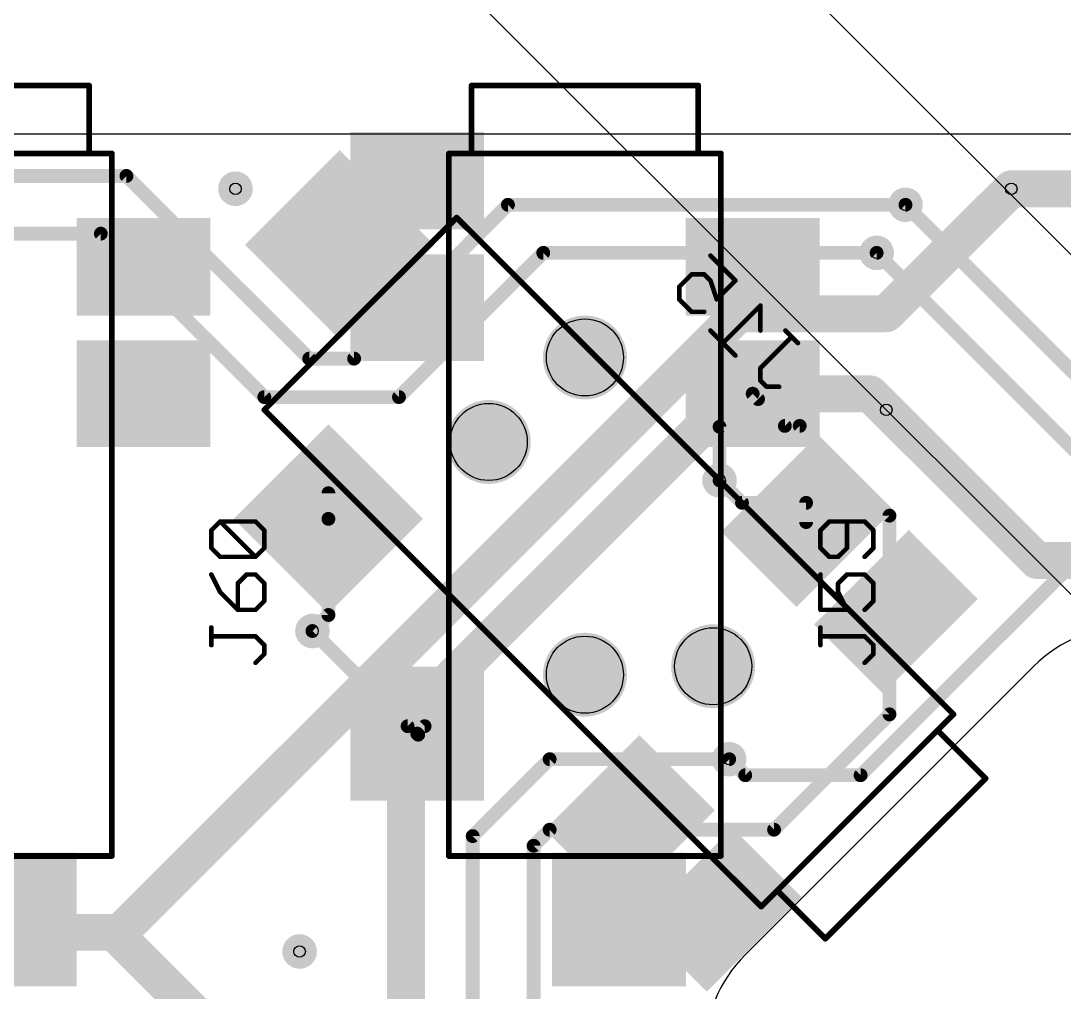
# Model space of a CAD drawing. Extents: x -76 to 580, y -41 to 95.
# Drawn here: x 367.98 to 390.99, y 15.44 to 36.87 of the extents above; entities that cross this region are included whole.
import ezdxf

# ---------------------------------------------------------------- set-up
doc = ezdxf.new("R2010")
doc.units = 0
for name, color, linetype in [('1', 22, 'CONTINUOUS'), ('16', 175, 'CONTINUOUS'), ('18', 82, 'CONTINUOUS'), ('20', 7, 'CONTINUOUS'), ('23', 7, 'CONTINUOUS'), ('24', 7, 'CONTINUOUS'), ('25', 253, 'CONTINUOUS'), ('26', 253, 'CONTINUOUS'), ('29', 253, 'CONTINUOUS'), ('30', 253, 'CONTINUOUS'), ('31', 253, 'CONTINUOUS'), ('32', 253, 'CONTINUOUS'), ('44', 253, 'CONTINUOUS'), ('51', 53, 'CONTINUOUS'), ('52', 253, 'CONTINUOUS'), ('57', 253, 'CONTINUOUS')]:
    doc.layers.add(name, color=color, linetype=linetype)

# ---------------------------------------------------------------- blocks, each defined once
blk = doc.blocks.new('RECT')
blk.add_solid([(-0.5, -0.5), (0.5, -0.5), (-0.5, 0.5), (0.5, 0.5)])
blk = doc.blocks.new('ROUNDV')
at = {"const_width": 0.5}
blk.add_lwpolyline([(0, -0.25, 1), (0, 0.25, 1), (0, -0.25)], format="xyb", dxfattribs=at)

msp = doc.modelspace()

# ---------------------------------------------------------------- linework, layer by layer
at = {"layer": '1'}
for points, const_width in [([(394.7777, 33.1633), (389.828, 33.1633)], 0.8128), ([(392.7978, 27.5065), (387.4945, 32.8098)], 0.3048), ([(392.0907, 26.5165), (386.8581, 31.7491)], 0.3048), ([(383.3933, 27.911), (384.1234, 28.6411)], 0.3048), ([(384.8339, 27.9307), (384.1234, 28.6411)], 0.3048), ([(384.2418, 28.5227), (384.1234, 28.6411)], 0.3048), ([(390.3937, 24.9609), (387.0703, 28.2843)], 0.8128), ([(385.1611, 27.9307), (384.8339, 27.9307)], 0.3048), ([(387.141, 25.9508), (385.1611, 27.9307)], 0.3048), ([(383.3933, 26.7286), (383.3933, 27.911)], 0.3048), ([(387.141, 21.5668), (387.141, 25.9508)], 0.3048), ([(392.7978, 24.9609), (390.3937, 24.9609)], 0.8128), ([(376.5127, 21.3056), (374.413, 23.4052)], 0.3048), ([(384.5954, 19.0212), (387.141, 21.5668)], 0.3048), ([(376.8879, 21.3056), (376.5127, 21.3056)], 0.3048), ([(376.7234, 21.1411), (376.8879, 21.3056)], 0.3048), ([(376.7465, 21.1181), (376.7234, 21.1411)], 0.3048), ([(376.7465, 13.8593), (376.7465, 21.1181)], 0.3048), ([(379.6456, 20.5768), (377.9486, 18.8798)], 0.3048), ([(383.6054, 20.5768), (379.6456, 20.5768)], 0.3048), ([(379.2921, 18.6676), (379.6456, 19.0212)], 0.3048), ([(379.6456, 19.0212), (384.5954, 19.0212)], 0.3048), ([(377.9486, 18.8798), (377.9486, 14.4957)], 0.3048), ([(379.2921, 15.2735), (379.2921, 18.6676)], 0.3048)]:
    msp.add_lwpolyline(points, dxfattribs=dict(at, const_width=const_width))
for points, const_width in [([(389.828, 33.3665, 1), (389.828, 32.9601)], 0.4064), ([(387.5484, 32.8636, 1), (387.4406, 32.7559)], 0.1524), ([(386.912, 31.803, 1), (386.8042, 31.6952)], 0.1524), ([(384.1773, 28.695, 1), (384.0696, 28.5872)], 0.1524), ([(384.1773, 28.695, 1), (384.0696, 28.5872)], 0.1524), ([(384.1773, 28.5872, 1), (384.0696, 28.695)], 0.1524), ([(384.1879, 28.4689, 1), (384.2957, 28.5766)], 0.1524), ([(387.2139, 28.428, 1), (386.9266, 28.1406)], 0.4064), ([(384.8339, 28.0069, 1), (384.8339, 27.8545)], 0.1524), ([(385.2149, 27.9846, 1), (385.1072, 27.8768)], 0.1524), ([(385.1611, 27.8545, 1), (385.1611, 28.0069)], 0.1524), ([(383.4695, 27.911, 1), (383.3171, 27.911)], 0.1524), ([(383.3394, 27.9649, 1), (383.4472, 27.8571)], 0.1524), ([(384.78, 27.8768, 1), (384.8877, 27.9846)], 0.1524), ([(383.3171, 26.7286, 1), (383.4695, 26.7286)], 0.1524), ([(387.2172, 25.9508, 1), (387.0648, 25.9508)], 0.1524), ([(387.0871, 25.8969, 1), (387.1948, 26.0047)], 0.1524), ([(390.3937, 25.1641, 1), (390.3937, 24.7577)], 0.4064), ([(390.25, 24.8172, 1), (390.5373, 25.1046)], 0.4064), ([(374.4669, 23.4591, 1), (374.3592, 23.3514)], 0.1524), ([(387.0648, 21.5668, 1), (387.2172, 21.5668)], 0.1524), ([(387.1948, 21.5129, 1), (387.0871, 21.6206)], 0.1524), ([(376.5127, 21.3818, 1), (376.5127, 21.2294)], 0.1524), ([(376.4588, 21.2517, 1), (376.5666, 21.3595)], 0.1524), ([(376.9418, 21.2517, 1), (376.834, 21.3595)], 0.1524), ([(376.8879, 21.2294, 1), (376.8879, 21.3818)], 0.1524), ([(376.7773, 21.195, 1), (376.6696, 21.0872)], 0.1524), ([(376.6696, 21.195, 1), (376.7773, 21.0872)], 0.1524), ([(376.8227, 21.1181, 1), (376.6703, 21.1181)], 0.1524), ([(376.6926, 21.0642, 1), (376.8004, 21.172)], 0.1524), ([(379.6456, 20.653, 1), (379.6456, 20.5006)], 0.1524), ([(379.6995, 20.5229, 1), (379.5917, 20.6307)], 0.1524), ([(383.6054, 20.5006, 1), (383.6054, 20.653)], 0.1524), ([(379.6456, 19.0974, 1), (379.6456, 18.945)], 0.1524), ([(379.6995, 18.9673, 1), (379.5917, 19.0751)], 0.1524), ([(384.5415, 19.0751, 1), (384.6493, 18.9673)], 0.1524), ([(384.5954, 18.945, 1), (384.5954, 19.0974)], 0.1524), ([(378.0248, 18.8798, 1), (377.8724, 18.8798)], 0.1524), ([(377.8947, 18.9336, 1), (378.0025, 18.8259)], 0.1524), ([(379.3683, 18.6676, 1), (379.2159, 18.6676)], 0.1524), ([(379.2382, 18.7215, 1), (379.346, 18.6137)], 0.1524)]:
    msp.add_lwpolyline(points, format="xyb", dxfattribs=dict(at, const_width=const_width))
at = {"layer": '16'}
for points, const_width in [([(370.3118, 33.4462), (315.5818, 33.4462)], 0.3048), ([(374.3423, 29.4156), (370.3118, 33.4462)], 0.3048), ([(389.828, 33.1633), (387.0703, 30.4056)], 0.8128), ([(378.7264, 32.8098), (375.3323, 29.4156)], 0.3048), ([(387.4945, 32.8098), (378.7264, 32.8098)], 0.3048), ([(369.7461, 32.1734), (340.1891, 32.1734)], 0.3048), ([(373.3524, 28.5671), (369.7461, 32.1734)], 0.3048), ([(379.5042, 31.7491), (376.3222, 28.5671)], 0.3048), ([(386.8581, 31.7491), (379.5042, 31.7491)], 0.3048), ([(383.8176, 30.4056), (370.1704, 16.7584)], 0.8128), ([(387.0703, 30.4056), (383.8176, 30.4056)], 0.8128), ([(375.3323, 29.4156), (374.3423, 29.4156)], 0.3048), ([(383.7468, 28.6378), (376.4637, 21.3546)], 0.8128), ([(386.7167, 28.6378), (383.7468, 28.6378)], 0.8128), ([(387.0703, 28.2843), (386.7167, 28.6378)], 0.8128), ([(376.3222, 28.5671), (373.3524, 28.5671)], 0.3048), ([(394.707, 28.4257), (386.5046, 20.2233)], 0.3048), ([(383.8883, 26.2337), (383.3933, 26.7286)], 0.3048), ([(374.7666, 25.8801), (374.7666, 26.4458)], 0.3048), ([(385.3025, 26.2337), (383.8883, 26.2337)], 0.3048), ([(385.3025, 25.8094), (385.3025, 26.2337)], 0.3048), ([(374.7666, 23.7588), (374.7666, 25.8801)], 0.3048), ([(374.413, 23.4052), (374.7666, 23.7588)], 0.3048), ([(376.4637, 21.3546), (376.4637, 10.1116)], 0.8128), ([(383.959, 20.2233), (383.6054, 20.5768)], 0.3048), ([(386.5046, 20.2233), (383.959, 20.2233)], 0.3048), ([(370.1704, 16.7584), (366.2106, 16.7584)], 0.8128), ([(370.1704, 16.7584), (370.1704, 16.617)], 0.8128), ([(375.1909, 11.5966), (370.1704, 16.617)], 0.8128)]:
    msp.add_lwpolyline(points, dxfattribs=dict(at, const_width=const_width))
for points, const_width in [([(370.3657, 33.5, 1), (370.2579, 33.3923)], 0.1524), ([(370.3118, 33.37, 1), (370.3118, 33.5224)], 0.1524), ([(389.9716, 33.0196, 1), (389.6843, 33.307)], 0.4064), ([(378.7264, 32.886, 1), (378.7264, 32.7336)], 0.1524), ([(378.7803, 32.7559, 1), (378.6725, 32.8636)], 0.1524), ([(387.4945, 32.7336, 1), (387.4945, 32.886)], 0.1524), ([(369.8, 32.2272, 1), (369.6923, 32.1195)], 0.1524), ([(369.7461, 32.0972, 1), (369.7461, 32.2496)], 0.1524), ([(379.5042, 31.8253, 1), (379.5042, 31.6729)], 0.1524), ([(379.5581, 31.6952, 1), (379.4503, 31.803)], 0.1524), ([(386.8581, 31.6729, 1), (386.8581, 31.8253)], 0.1524), ([(383.8176, 30.6088, 1), (383.8176, 30.2024)], 0.4064), ([(383.9612, 30.2619, 1), (383.6739, 30.5493)], 0.4064), ([(386.9266, 30.5493, 1), (387.2139, 30.2619)], 0.4064), ([(387.0703, 30.2024, 1), (387.0703, 30.6088)], 0.4064), ([(374.3423, 29.4918, 1), (374.3423, 29.3394)], 0.1524), ([(374.2884, 29.3618, 1), (374.3962, 29.4695)], 0.1524), ([(375.2784, 29.4695, 1), (375.3862, 29.3618)], 0.1524), ([(375.3323, 29.3394, 1), (375.3323, 29.4918)], 0.1524), ([(383.7468, 28.841, 1), (383.7468, 28.4346)], 0.4064), ([(383.8905, 28.4941, 1), (383.6032, 28.7815)], 0.4064), ([(386.8604, 28.7815, 1), (386.573, 28.4941)], 0.4064), ([(386.7167, 28.4346, 1), (386.7167, 28.841)], 0.4064), ([(373.3524, 28.6433, 1), (373.3524, 28.4909)], 0.1524), ([(373.2985, 28.5132, 1), (373.4063, 28.621)], 0.1524), ([(376.2683, 28.621, 1), (376.3761, 28.5132)], 0.1524), ([(376.3222, 28.4909, 1), (376.3222, 28.6433)], 0.1524), ([(386.9266, 28.1406, 1), (387.2139, 28.428)], 0.4064), ([(383.4472, 26.7825, 1), (383.3394, 26.6748)], 0.1524), ([(374.8428, 26.4458, 1), (374.6904, 26.4458)], 0.1524), ([(383.8883, 26.3099, 1), (383.8883, 26.1575)], 0.1524), ([(383.8344, 26.1798, 1), (383.9422, 26.2875)], 0.1524), ([(385.3787, 26.2337, 1), (385.2263, 26.2337)], 0.1524), ([(385.3025, 26.1575, 1), (385.3025, 26.3099)], 0.1524), ([(374.8428, 25.8801, 1), (374.6904, 25.8801)], 0.1524), ([(374.6904, 25.8801, 1), (374.8428, 25.8801)], 0.1524), ([(385.2263, 25.8094, 1), (385.3787, 25.8094)], 0.1524), ([(374.6904, 23.7588, 1), (374.8428, 23.7588)], 0.1524), ([(374.8205, 23.7049, 1), (374.7127, 23.8127)], 0.1524), ([(374.3592, 23.4591, 1), (374.4669, 23.3514)], 0.1524), ([(376.6669, 21.3546, 1), (376.2605, 21.3546)], 0.4064), ([(376.32, 21.4983, 1), (376.6073, 21.2109)], 0.4064), ([(383.6593, 20.6307, 1), (383.5515, 20.5229)], 0.1524), ([(383.959, 20.2995, 1), (383.959, 20.1471)], 0.1524), ([(383.9051, 20.1694, 1), (384.0129, 20.2771)], 0.1524), ([(386.4507, 20.2771, 1), (386.5584, 20.1694)], 0.1524), ([(386.5046, 20.1471, 1), (386.5046, 20.2995)], 0.1524), ([(370.3736, 16.7584, 1), (369.9672, 16.7584)], 0.4064), ([(370.0267, 16.9021, 1), (370.3141, 16.6147)], 0.4064), ([(370.1704, 16.5552, 1), (370.1704, 16.9616)], 0.4064), ([(370.3141, 16.7607, 1), (370.0267, 16.4733)], 0.4064), ([(369.9672, 16.617, 1), (370.3736, 16.617)], 0.4064)]:
    msp.add_lwpolyline(points, format="xyb", dxfattribs=dict(at, const_width=const_width))
at = {"layer": '20'}
for p, q in [((508.6926, 34.3654), (-51.9016, 34.3654)), ((383.959, 16.2635), (390.3229, 22.6274))]:
    msp.add_line(p, q, dxfattribs=at)
for centre in [(380.4234, 29.4411), (378.3021, 27.5772), (383.2519, 22.6274), (380.4234, 22.4411)]:
    msp.add_circle(centre, 0.85, dxfattribs=at)
for centre, start, end in [((392.4443, 20.5061), 45, 135), ((386.0803, 14.1421), 135, 225)]:
    msp.add_arc(centre, 3, start, end, dxfattribs=at)
at = {"layer": '23'}
msp.add_point((380.4234, 33.9411), dxfattribs=at)
at = {"layer": '24'}
msp.add_point((386.4339, 19.4454), dxfattribs=at)
at = {"layer": '25', "const_width": 0.1016}
for points in [[(372.1832, 25.6272), (372.3781, 25.8221)], [(372.3781, 25.8221), (373.1577, 25.8221)], [(373.1577, 25.0425), (372.3781, 25.8221)], [(373.1577, 25.8221), (373.3526, 25.6272)], [(385.8132, 25.8221), (385.6183, 25.6272)], [(386.5928, 25.8221), (385.8132, 25.8221)], [(386.203, 25.2374), (386.203, 25.8221)], [(386.7876, 25.6272), (386.5928, 25.8221)], [(372.1832, 25.2374), (372.1832, 25.6272)], [(373.3526, 25.6272), (373.3526, 25.2374)], [(385.6183, 25.6272), (385.6183, 25.2374)], [(386.7876, 25.2374), (386.7876, 25.6272)], [(372.3781, 25.0425), (372.1832, 25.2374)], [(373.1577, 25.0425), (372.3781, 25.0425)], [(373.3526, 25.2374), (373.1577, 25.0425)], [(385.6183, 25.2374), (385.8132, 25.0425)], [(385.8132, 25.0425), (386.0081, 25.0425)], [(386.0081, 25.0425), (386.203, 25.2374)], [(386.5928, 25.0425), (386.7876, 25.2374)], [(372.1832, 24.6527), (372.3781, 24.2629)], [(372.9628, 24.6527), (372.7679, 24.4578)], [(373.1577, 24.6527), (372.9628, 24.6527)], [(373.3526, 24.4578), (373.1577, 24.6527)], [(385.6183, 24.6527), (385.6183, 23.8731)], [(386.0081, 24.4578), (386.203, 24.6527)], [(386.203, 24.6527), (386.5928, 24.6527)], [(386.5928, 24.6527), (386.7876, 24.4578)], [(372.7679, 24.4578), (372.7679, 23.8731)], [(373.3526, 24.068), (373.3526, 24.4578)], [(386.0081, 24.2629), (386.0081, 24.4578)], [(386.7876, 24.4578), (386.7876, 24.068)], [(372.3781, 24.2629), (372.7679, 23.8731)], [(386.203, 23.8731), (386.0081, 24.2629)], [(373.1577, 23.8731), (373.3526, 24.068)], [(386.7876, 24.068), (386.5928, 23.8731)], [(372.7679, 23.8731), (373.1577, 23.8731)], [(385.6183, 23.8731), (386.203, 23.8731)], [(372.1832, 23.0935), (372.1832, 23.4833)], [(385.6183, 23.0935), (385.6183, 23.4833)], [(373.1577, 23.2884), (372.1832, 23.2884)], [(373.3526, 23.0935), (373.1577, 23.2884)], [(386.5928, 23.2884), (385.6183, 23.2884)], [(386.7876, 23.0935), (386.5928, 23.2884)], [(373.3526, 22.8986), (373.3526, 23.0935)], [(386.7876, 22.8986), (386.7876, 23.0935)], [(373.1577, 22.7037), (373.3526, 22.8986)], [(386.5928, 22.7037), (386.7876, 22.8986)]]:
    msp.add_lwpolyline(points, dxfattribs=at)
at = {"layer": '25', "const_width": 0.0508}
for points in [[(372.3781, 25.8475, 1), (372.3781, 25.7967)], [(372.3961, 25.8401, 1), (372.3602, 25.8042)], [(372.3961, 25.8042, 1), (372.3602, 25.8401)], [(373.1757, 25.8401, 1), (373.1398, 25.8042)], [(373.1577, 25.7967, 1), (373.1577, 25.8475)], [(385.8132, 25.8475, 1), (385.8132, 25.7967)], [(385.8311, 25.8042, 1), (385.7952, 25.8401)], [(386.2284, 25.8221, 1), (386.1776, 25.8221)], [(386.6107, 25.8401, 1), (386.5748, 25.8042)], [(386.5928, 25.7967, 1), (386.5928, 25.8475)], [(372.2086, 25.6272, 1), (372.1578, 25.6272)], [(372.1653, 25.6452, 1), (372.2012, 25.6093)], [(373.378, 25.6272, 1), (373.3272, 25.6272)], [(373.3347, 25.6093, 1), (373.3706, 25.6452)], [(385.6437, 25.6272, 1), (385.5929, 25.6272)], [(385.6003, 25.6452, 1), (385.6362, 25.6093)], [(386.813, 25.6272, 1), (386.7622, 25.6272)], [(386.7697, 25.6093, 1), (386.8056, 25.6452)], [(372.1578, 25.2374, 1), (372.2086, 25.2374)], [(372.2012, 25.2554, 1), (372.1653, 25.2195)], [(372.3781, 25.0679, 1), (372.3781, 25.0171)], [(372.3602, 25.0246, 1), (372.3961, 25.0605)], [(373.1398, 25.0605, 1), (373.1757, 25.0246)], [(373.1398, 25.0246, 1), (373.1757, 25.0605)], [(373.1577, 25.0171, 1), (373.1577, 25.0679)], [(373.3272, 25.2374, 1), (373.378, 25.2374)], [(373.3706, 25.2195, 1), (373.3347, 25.2554)], [(385.6362, 25.2554, 1), (385.6003, 25.2195)], [(385.5929, 25.2374, 1), (385.6437, 25.2374)], [(385.8132, 25.0679, 1), (385.8132, 25.0171)], [(385.7952, 25.0246, 1), (385.8311, 25.0605)], [(385.9901, 25.0605, 1), (386.026, 25.0246)], [(386.0081, 25.0171, 1), (386.0081, 25.0679)], [(386.1776, 25.2374, 1), (386.2284, 25.2374)], [(386.2209, 25.2195, 1), (386.185, 25.2554)], [(386.5748, 25.0605, 1), (386.6107, 25.0246)], [(386.7622, 25.2374, 1), (386.813, 25.2374)], [(386.8056, 25.2195, 1), (386.7697, 25.2554)], [(372.2059, 24.6641, 1), (372.1605, 24.6414)], [(372.9628, 24.6781, 1), (372.9628, 24.6273)], [(372.9808, 24.6348, 1), (372.9449, 24.6707)], [(373.1757, 24.6707, 1), (373.1398, 24.6348)], [(373.1577, 24.6273, 1), (373.1577, 24.6781)], [(385.6437, 24.6527, 1), (385.5929, 24.6527)], [(386.203, 24.6781, 1), (386.203, 24.6273)], [(386.2209, 24.6348, 1), (386.185, 24.6707)], [(386.6107, 24.6707, 1), (386.5748, 24.6348)], [(386.5928, 24.6273, 1), (386.5928, 24.6781)], [(372.7933, 24.4578, 1), (372.7425, 24.4578)], [(372.75, 24.4758, 1), (372.7859, 24.4399)], [(373.378, 24.4578, 1), (373.3272, 24.4578)], [(373.3347, 24.4399, 1), (373.3706, 24.4758)], [(386.0335, 24.4578, 1), (385.9827, 24.4578)], [(385.9901, 24.4758, 1), (386.026, 24.4399)], [(386.813, 24.4578, 1), (386.7622, 24.4578)], [(386.7697, 24.4399, 1), (386.8056, 24.4758)], [(372.3961, 24.2809, 1), (372.3602, 24.245)], [(372.3554, 24.2516, 1), (372.4008, 24.2743)], [(386.0308, 24.2743, 1), (385.9853, 24.2516)], [(385.9827, 24.2629, 1), (386.0335, 24.2629)], [(373.3272, 24.068, 1), (373.378, 24.068)], [(373.3706, 24.0501, 1), (373.3347, 24.086)], [(386.7622, 24.068, 1), (386.813, 24.068)], [(386.8056, 24.0501, 1), (386.7697, 24.086)], [(372.7679, 23.8985, 1), (372.7679, 23.8477)], [(372.7425, 23.8731, 1), (372.7933, 23.8731)], [(372.75, 23.8552, 1), (372.7859, 23.8911)], [(373.1398, 23.8911, 1), (373.1757, 23.8552)], [(373.1577, 23.8477, 1), (373.1577, 23.8985)], [(385.6183, 23.8985, 1), (385.6183, 23.8477)], [(385.5929, 23.8731, 1), (385.6437, 23.8731)], [(386.1802, 23.8618, 1), (386.2257, 23.8845)], [(386.203, 23.8477, 1), (386.203, 23.8985)], [(386.5748, 23.8911, 1), (386.6107, 23.8552)], [(372.2086, 23.4833, 1), (372.1578, 23.4833)], [(385.6437, 23.4833, 1), (385.5929, 23.4833)], [(372.1832, 23.3138, 1), (372.1832, 23.263)], [(373.1757, 23.3064, 1), (373.1398, 23.2705)], [(373.1577, 23.263, 1), (373.1577, 23.3138)], [(385.6183, 23.3138, 1), (385.6183, 23.263)], [(386.6107, 23.3064, 1), (386.5748, 23.2705)], [(386.5928, 23.263, 1), (386.5928, 23.3138)], [(372.1578, 23.0935, 1), (372.2086, 23.0935)], [(373.378, 23.0935, 1), (373.3272, 23.0935)], [(373.3347, 23.0756, 1), (373.3706, 23.1115)], [(385.5929, 23.0935, 1), (385.6437, 23.0935)], [(386.813, 23.0935, 1), (386.7622, 23.0935)], [(386.7697, 23.0756, 1), (386.8056, 23.1115)], [(373.3272, 22.8986, 1), (373.378, 22.8986)], [(373.3706, 22.8807, 1), (373.3347, 22.9166)], [(386.7622, 22.8986, 1), (386.813, 22.8986)], [(386.8056, 22.8807, 1), (386.7697, 22.9166)], [(373.1398, 22.7217, 1), (373.1757, 22.6858)], [(386.5748, 22.7217, 1), (386.6107, 22.6858)]]:
    msp.add_lwpolyline(points, format="xyb", dxfattribs=at)
at = {"layer": '26', "const_width": 0.1016}
for points in [[(383.1925, 31.6885), (383.7437, 31.1373)], [(382.779, 31.2751), (382.5034, 30.9995)], [(383.0547, 31.2751), (382.779, 31.2751)], [(383.1925, 31.1373), (383.0547, 31.2751)], [(383.3303, 30.7238), (383.1925, 31.1373)], [(383.7437, 31.1373), (383.3303, 30.7238)], [(382.5034, 30.9995), (382.5034, 30.7238)], [(382.5034, 30.7238), (382.779, 30.4482)], [(384.295, 30.586), (383.4681, 29.7591)], [(384.295, 30.0348), (384.295, 30.586)], [(382.779, 30.4482), (383.0547, 30.4482)], [(383.7437, 29.4835), (383.1925, 30.0348)], [(384.295, 29.2079), (384.9841, 29.897)], [(385.1219, 29.7591), (384.8463, 30.0348)], [(384.295, 28.9323), (384.295, 29.2079)], [(384.4328, 28.7944), (384.295, 28.9323)], [(384.7084, 28.7944), (384.4328, 28.7944)]]:
    msp.add_lwpolyline(points, dxfattribs=at)
at = {"layer": '26', "const_width": 0.0508}
for points in [[(383.2104, 31.7065, 1), (383.1745, 31.6706)], [(382.779, 31.3005, 1), (382.779, 31.2497)], [(382.797, 31.2571, 1), (382.7611, 31.2931)], [(383.0726, 31.2931, 1), (383.0367, 31.2571)], [(383.0547, 31.2497, 1), (383.0547, 31.3005)], [(383.2166, 31.1453, 1), (383.1684, 31.1293)], [(383.1745, 31.1193, 1), (383.2104, 31.1552)], [(383.7617, 31.1193, 1), (383.7258, 31.1553)], [(383.7258, 31.1193, 1), (383.7617, 31.1553)], [(382.5288, 30.9995, 1), (382.478, 30.9995)], [(382.4854, 31.0174, 1), (382.5214, 30.9815)], [(382.478, 30.7238, 1), (382.5288, 30.7238)], [(382.5214, 30.7418, 1), (382.4855, 30.7059)], [(383.3123, 30.7418, 1), (383.3483, 30.7059)], [(383.3062, 30.7158, 1), (383.3544, 30.7319)], [(384.3204, 30.586, 1), (384.2696, 30.586)], [(384.313, 30.5681, 1), (384.277, 30.604)], [(382.779, 30.4736, 1), (382.779, 30.4228)], [(382.7611, 30.4303, 1), (382.797, 30.4662)], [(383.0547, 30.4228, 1), (383.0547, 30.4736)], [(383.2104, 30.0527, 1), (383.1745, 30.0168)], [(384.2696, 30.0348, 1), (384.3204, 30.0348)], [(384.8642, 30.0527, 1), (384.8283, 30.0168)], [(385.002, 29.879, 1), (384.9661, 29.9149)], [(383.4502, 29.7771, 1), (383.4861, 29.7412)], [(385.1039, 29.7412, 1), (385.1399, 29.7771)], [(383.7258, 29.4656, 1), (383.7617, 29.5015)], [(384.3204, 29.2079, 1), (384.2696, 29.2079)], [(384.277, 29.2258, 1), (384.313, 29.1899)], [(384.313, 28.9502, 1), (384.277, 28.9143)], [(384.2696, 28.9323, 1), (384.3204, 28.9323)], [(384.4328, 28.8198, 1), (384.4328, 28.769)], [(384.4149, 28.7765, 1), (384.4508, 28.8124)], [(384.7084, 28.769, 1), (384.7084, 28.8198)]]:
    msp.add_lwpolyline(points, format="xyb", dxfattribs=at)
at = {"layer": '29', "const_width": 0.9262}
for points in [[(380.4234, 28.978, 1), (380.4234, 29.9042, 1), (380.4234, 28.978)], [(378.3021, 27.1141, 1), (378.3021, 28.0403, 1), (378.3021, 27.1141)], [(383.2519, 22.1643, 1), (383.2519, 23.0905, 1), (383.2519, 22.1643)], [(380.4234, 21.978, 1), (380.4234, 22.9042, 1), (380.4234, 21.978)]]:
    msp.add_lwpolyline(points, format="xyb", dxfattribs=at)
at = {"layer": '30', "const_width": 0.9262}
for points in [[(380.4234, 28.978, 1), (380.4234, 29.9042, 1), (380.4234, 28.978)], [(378.3021, 27.1141, 1), (378.3021, 28.0403, 1), (378.3021, 27.1141)], [(383.2519, 22.1643, 1), (383.2519, 23.0905, 1), (383.2519, 22.1643)], [(380.4234, 21.978, 1), (380.4234, 22.9042, 1), (380.4234, 21.978)]]:
    msp.add_lwpolyline(points, format="xyb", dxfattribs=at)
at = {"layer": '44'}
for centre in [(372.716, 33.1633), (389.828, 33.1633), (387.4945, 32.8098), (386.8581, 31.7491), (387.0703, 28.2843), (383.3933, 26.7286), (374.413, 23.4052), (383.6054, 20.5768), (374.1302, 16.3342)]:
    msp.add_circle(centre, 0.127, dxfattribs=at)
at = {"layer": '51', "const_width": 0.127}
for points in [[(369.4884, 35.4411), (364.4884, 35.4411)], [(369.4884, 35.4411), (369.4884, 33.9411)], [(382.9234, 35.4411), (377.9234, 35.4411)], [(377.9234, 35.4411), (377.9234, 33.9411)], [(382.9234, 35.4411), (382.9234, 33.9411)], [(369.4884, 33.9411), (364.4884, 33.9411)], [(369.9884, 33.9411), (369.4884, 33.9411)], [(369.9884, 33.9411), (369.9884, 18.4411)], [(377.9234, 33.9411), (377.4234, 33.9411)], [(377.4234, 18.4411), (377.4234, 33.9411)], [(382.9234, 33.9411), (377.9234, 33.9411)], [(383.4234, 33.9411), (382.9234, 33.9411)], [(383.4234, 33.9411), (383.4234, 18.4411)], [(369.9884, 18.4411), (363.9884, 18.4411)], [(383.4234, 18.4411), (377.4234, 18.4411)]]:
    msp.add_lwpolyline(points, dxfattribs=at)
at = {"layer": '51', "const_width": 0.0635}
for points in [[(369.5202, 35.4411, 1), (369.4567, 35.4411)], [(369.4884, 35.4094, 1), (369.4884, 35.4729)], [(377.9234, 35.4729, 1), (377.9234, 35.4094)], [(377.9552, 35.4411, 1), (377.8917, 35.4411)], [(382.9552, 35.4411, 1), (382.8917, 35.4411)], [(382.9234, 35.4094, 1), (382.9234, 35.4729)], [(369.4884, 33.9729, 1), (369.4884, 33.9094)], [(369.4567, 33.9411, 1), (369.5202, 33.9411)], [(369.4884, 33.9094, 1), (369.4884, 33.9729)], [(370.0202, 33.9411, 1), (369.9567, 33.9411)], [(369.9884, 33.9094, 1), (369.9884, 33.9729)], [(377.4234, 33.9729, 1), (377.4234, 33.9094)], [(377.4552, 33.9411, 1), (377.3917, 33.9411)], [(377.9234, 33.9729, 1), (377.9234, 33.9094)], [(377.8917, 33.9411, 1), (377.9552, 33.9411)], [(377.9234, 33.9094, 1), (377.9234, 33.9729)], [(382.9234, 33.9729, 1), (382.9234, 33.9094)], [(382.8917, 33.9411, 1), (382.9552, 33.9411)], [(382.9234, 33.9094, 1), (382.9234, 33.9729)], [(383.4552, 33.9411, 1), (383.3917, 33.9411)], [(383.4234, 33.9094, 1), (383.4234, 33.9729)], [(369.9567, 18.4411, 1), (370.0202, 18.4411)], [(369.9884, 18.4094, 1), (369.9884, 18.4729)], [(377.4234, 18.4729, 1), (377.4234, 18.4094)], [(377.3917, 18.4411, 1), (377.4552, 18.4411)], [(383.3917, 18.4411, 1), (383.4552, 18.4411)], [(383.4234, 18.4094, 1), (383.4234, 18.4729)]]:
    msp.add_lwpolyline(points, format="xyb", dxfattribs=at)
at = {"layer": '52', "const_width": 0.127}
for points in [[(377.595, 32.5269), (373.3524, 28.2843)], [(388.5552, 21.5668), (377.595, 32.5269)], [(373.3524, 28.2843), (384.3125, 17.3241)], [(388.5552, 21.5668), (388.2016, 21.2132)], [(388.2016, 21.2132), (384.6661, 17.6777)], [(389.2623, 20.1525), (388.2016, 21.2132)], [(389.2623, 20.1525), (385.7267, 16.617)], [(384.6661, 17.6777), (384.3125, 17.3241)], [(385.7267, 16.617), (384.6661, 17.6777)]]:
    msp.add_lwpolyline(points, dxfattribs=at)
at = {"layer": '52', "const_width": 0.0635}
for points in [[(377.6175, 32.5494, 1), (377.5726, 32.5045)], [(377.6175, 32.5045, 1), (377.5726, 32.5494)], [(373.3748, 28.3067, 1), (373.3299, 28.2618)], [(373.3299, 28.3067, 1), (373.3748, 28.2618)], [(388.5776, 21.5443, 1), (388.5327, 21.5892)], [(388.5327, 21.5443, 1), (388.5776, 21.5892)], [(388.2241, 21.2357, 1), (388.1792, 21.1907)], [(388.1792, 21.2357, 1), (388.2241, 21.1907)], [(388.2241, 21.1907, 1), (388.1792, 21.2357)], [(389.2847, 20.1301, 1), (389.2398, 20.175)], [(389.2398, 20.1301, 1), (389.2847, 20.175)], [(384.6885, 17.7001, 1), (384.6436, 17.6552)], [(384.6436, 17.7001, 1), (384.6885, 17.6552)], [(384.6885, 17.6552, 1), (384.6436, 17.7001)], [(384.2901, 17.3466, 1), (384.335, 17.3017)], [(384.2901, 17.3017, 1), (384.335, 17.3466)], [(385.7043, 16.6395, 1), (385.7492, 16.5946)], [(385.7043, 16.5946, 1), (385.7492, 16.6395)]]:
    msp.add_lwpolyline(points, format="xyb", dxfattribs=at)
at = {"layer": '57'}
for p, q in [((374.5368, 48.3131), (441.9241, -19.0742)), ((406.3566, 8.9979), (368.8976, 46.4569))]:
    msp.add_line(p, q, dxfattribs=at)

# ---------------------------------------------------------------- block references
at = {"layer": '1', "xscale": 2.8}
for p, yscale in [((376.7234, 33.3411), 2), ((370.6884, 31.4411), 2), ((384.1234, 31.4411), 2), ((376.7234, 21.1411), 2.8)]:
    msp.add_blockref('RECT', p, dxfattribs=dict(at, yscale=yscale))
at = {"layer": '1', "yscale": 2.8, "rotation": 90}
for p, xscale in [((376.7234, 30.5411), 2.2), ((370.6884, 28.6411), 2.2), ((384.1234, 28.6411), 2.2), ((367.7384, 17.0411), 2.8), ((381.1734, 17.0411), 2.8)]:
    msp.add_blockref('RECT', p, dxfattribs=dict(at, xscale=xscale))
at = {"layer": '16'}
for p, xscale, yscale, rotation in [((375.0141, 31.9259), 2.8, 2.8, 315), ((374.7666, 25.8801), 2.8, 2.8, 45), ((385.3025, 25.8094), 2.2, 2.8, 315), ((387.2824, 23.8295), 2.8, 2, 45), ((381.4134, 19.2333), 2.2, 2.8, 315), ((383.3933, 17.2534), 2.8, 2, 45)]:
    msp.add_blockref('RECT', p, dxfattribs=dict(at, xscale=xscale, yscale=yscale, rotation=rotation))
at = {"layer": '18', "xscale": 0.6096, "yscale": 0.6096}
for p in [(372.716, 33.1633), (372.716, 33.1633), (389.828, 33.1633), (389.828, 33.1633), (387.4945, 32.8098), (387.4945, 32.8098), (386.8581, 31.7491), (386.8581, 31.7491), (387.0703, 28.2843), (387.0703, 28.2843), (383.3933, 26.7286), (383.3933, 26.7286), (374.413, 23.4052), (374.413, 23.4052), (383.6054, 20.5768), (383.6054, 20.5768), (374.1302, 16.3342), (374.1302, 16.3342)]:
    msp.add_blockref('ROUNDV', p, dxfattribs=at)
at = {"layer": '29'}
for name, p, xscale, yscale in [('RECT', (376.7234, 33.3411), 2.9524, 2.1524), ('ROUNDV', (372.716, 33.1633), 0.762, 0.762), ('ROUNDV', (389.828, 33.1633), 0.762, 0.762), ('ROUNDV', (387.4945, 32.8098), 0.762, 0.762), ('RECT', (370.6884, 31.4411), 2.9524, 2.1524), ('RECT', (384.1234, 31.4411), 2.9524, 2.1524), ('ROUNDV', (386.8581, 31.7491), 0.762, 0.762), ('ROUNDV', (387.0703, 28.2843), 0.762, 0.762), ('ROUNDV', (383.3933, 26.7286), 0.762, 0.762), ('ROUNDV', (374.413, 23.4052), 0.762, 0.762), ('RECT', (376.7234, 21.1411), 2.9524, 2.9524), ('ROUNDV', (383.6054, 20.5768), 0.762, 0.762), ('ROUNDV', (374.1302, 16.3342), 0.762, 0.762)]:
    msp.add_blockref(name, p, dxfattribs=dict(at, xscale=xscale, yscale=yscale))
at = {"layer": '29', "yscale": 2.9524, "rotation": 90}
for p, xscale in [((376.7234, 30.5411), 2.3524), ((370.6884, 28.6411), 2.3524), ((384.1234, 28.6411), 2.3524), ((367.7384, 17.0411), 2.9524), ((381.1734, 17.0411), 2.9524)]:
    msp.add_blockref('RECT', p, dxfattribs=dict(at, xscale=xscale))
at = {"layer": '30'}
for p, xscale, yscale, rotation in [((375.0141, 31.9259), 2.9524, 2.9524, 315), ((374.7666, 25.8801), 2.9524, 2.9524, 45), ((385.3025, 25.8094), 2.3524, 2.9524, 315), ((387.2824, 23.8295), 2.9524, 2.1524, 45), ((381.4134, 19.2333), 2.3524, 2.9524, 315), ((383.3933, 17.2534), 2.9524, 2.1524, 45)]:
    msp.add_blockref('RECT', p, dxfattribs=dict(at, xscale=xscale, yscale=yscale, rotation=rotation))
at = {"layer": '30', "xscale": 0.762, "yscale": 0.762}
for p in [(372.716, 33.1633), (389.828, 33.1633), (387.4945, 32.8098), (386.8581, 31.7491), (387.0703, 28.2843), (383.3933, 26.7286), (374.413, 23.4052), (383.6054, 20.5768), (374.1302, 16.3342)]:
    msp.add_blockref('ROUNDV', p, dxfattribs=at)
at = {"layer": '31', "xscale": 2.8}
for p, yscale in [((376.7234, 33.3411), 2), ((370.6884, 31.4411), 2), ((384.1234, 31.4411), 2), ((376.7234, 21.1411), 2.8)]:
    msp.add_blockref('RECT', p, dxfattribs=dict(at, yscale=yscale))
at = {"layer": '31', "yscale": 2.8, "rotation": 90}
for p, xscale in [((376.7234, 30.5411), 2.2), ((370.6884, 28.6411), 2.2), ((384.1234, 28.6411), 2.2), ((367.7384, 17.0411), 2.8), ((381.1734, 17.0411), 2.8)]:
    msp.add_blockref('RECT', p, dxfattribs=dict(at, xscale=xscale))
at = {"layer": '32'}
for p, xscale, yscale, rotation in [((375.0141, 31.9259), 2.8, 2.8, 315), ((374.7666, 25.8801), 2.8, 2.8, 45), ((385.3025, 25.8094), 2.2, 2.8, 315), ((387.2824, 23.8295), 2.8, 2, 45), ((381.4134, 19.2333), 2.2, 2.8, 315), ((383.3933, 17.2534), 2.8, 2, 45)]:
    msp.add_blockref('RECT', p, dxfattribs=dict(at, xscale=xscale, yscale=yscale, rotation=rotation))
at = {"layer": '51', "yscale": 1.5, "rotation": 270}
for p, xscale in [((376.6734, 33.3411), 0.8), ((370.7384, 31.4411), 0.8), ((384.1734, 31.4411), 0.8), ((376.6734, 21.1411), 1.5), ((367.7384, 17.4411), 2), ((381.1734, 17.4411), 2)]:
    msp.add_blockref('RECT', p, dxfattribs=dict(at, xscale=xscale))
for p in [(376.6734, 30.5411), (370.7384, 28.6411), (384.1734, 28.6411)]:
    msp.add_blockref('RECT', p, dxfattribs=at)
at = {"layer": '52', "yscale": 1.5, "rotation": 135}
for p, xscale in [((375.2969, 31.643), 2), ((374.7312, 25.8448), 1.5), ((387.3177, 23.8649), 0.8), ((383.3579, 17.218), 0.8)]:
    msp.add_blockref('RECT', p, dxfattribs=dict(at, xscale=xscale))
for p in [(385.3378, 25.8448), (381.378, 19.1979)]:
    msp.add_blockref('RECT', p, dxfattribs=at)

doc.saveas('drawing.dxf')
